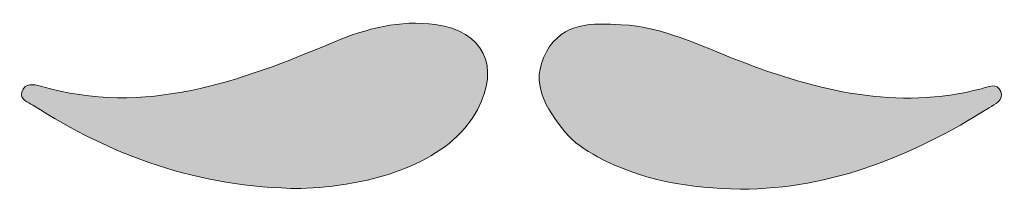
# Model space of a CAD drawing. Extents: x 44.5 to 83.3, y -67.1 to -60.4.
import ezdxf

# ---------------------------------------------------------------- set-up
doc = ezdxf.new("R2010")
doc.units = 0
doc.header["$MEASUREMENT"] = 0
doc.layers.add('Layer 1', color=7, linetype='Continuous', lineweight=0)

# ---------------------------------------------------------------- blocks, each defined once
blk = doc.blocks.new('Block_0')
at = {"layer": 'Layer 1'}
h = blk.add_hatch(color=7, dxfattribs=at)
h.dxf.hatch_style = 2
edge = h.paths.add_edge_path()
edge.add_spline(control_points=[(55.556, -67.064), (51.445, -67.018), (48.113, -65.762), (45.014, -63.793), (44.818, -63.668), (44.491, -63.572), (44.576, -63.276), (44.683, -62.905), (45.053, -62.966), (45.315, -63.043), (49.435, -64.238), (53.159, -62.86), (56.863, -61.309), (58.137, -60.775), (59.468, -60.432), (60.856, -60.62), (62.751, -60.877), (63.429, -62.273), (62.511, -63.968), (61.934, -65.034), (60.982, -65.693), (59.899, -66.17), (58.394, -66.833), (56.791, -67.007), (55.556, -67.064)], knot_values=[0, 0, 0, 0, 1, 1, 1, 2, 2, 2, 3, 3, 3, 4, 4, 4, 5, 5, 5, 6, 6, 6, 7, 7, 7, 8, 8, 8, 8], degree=3, periodic=0)
h = blk.add_hatch(color=7, dxfattribs=at)
h.dxf.hatch_style = 2
edge = h.paths.add_edge_path()
edge.add_spline(control_points=[(72.873, -67.093), (70.911, -67.049), (69.002, -66.769), (67.243, -65.812), (66.766, -65.553), (66.305, -65.27), (65.965, -64.843), (65.224, -63.913), (64.542, -62.939), (65.228, -61.695), (65.884, -60.505), (67.044, -60.569), (68.175, -60.626), (69.828, -60.711), (71.285, -61.454), (72.786, -62.034), (75.885, -63.23), (79.025, -64.006), (82.362, -63.142), (82.624, -63.075), (82.979, -62.884), (83.123, -63.254), (83.257, -63.599), (82.888, -63.749), (82.659, -63.893), (79.668, -65.772), (76.485, -67.073), (72.873, -67.093)], knot_values=[0, 0, 0, 0, 1, 1, 1, 2, 2, 2, 3, 3, 3, 4, 4, 4, 5, 5, 5, 6, 6, 6, 7, 7, 7, 8, 8, 8, 9, 9, 9, 9], degree=3, periodic=0)
for points, knots in [([(55.556, -67.064), (51.445, -67.018), (48.113, -65.762), (45.014, -63.793), (44.818, -63.668), (44.491, -63.572), (44.576, -63.276), (44.683, -62.905), (45.053, -62.966), (45.315, -63.043), (49.435, -64.238), (53.159, -62.86), (56.863, -61.309), (58.137, -60.775), (59.468, -60.432), (60.856, -60.62), (62.751, -60.877), (63.429, -62.273), (62.511, -63.968), (61.934, -65.034), (60.982, -65.693), (59.899, -66.17), (58.394, -66.833), (56.791, -67.007), (55.556, -67.064)], [0, 0, 0, 0, 1, 1, 1, 2, 2, 2, 3, 3, 3, 4, 4, 4, 5, 5, 5, 6, 6, 6, 7, 7, 7, 8, 8, 8, 8]), ([(72.873, -67.093), (70.911, -67.049), (69.002, -66.769), (67.243, -65.812), (66.766, -65.553), (66.305, -65.27), (65.965, -64.843), (65.224, -63.913), (64.542, -62.939), (65.228, -61.695), (65.884, -60.505), (67.044, -60.569), (68.175, -60.626), (69.828, -60.711), (71.285, -61.454), (72.786, -62.034), (75.885, -63.23), (79.025, -64.006), (82.362, -63.142), (82.624, -63.075), (82.979, -62.884), (83.123, -63.254), (83.257, -63.599), (82.888, -63.749), (82.659, -63.893), (79.668, -65.772), (76.485, -67.073), (72.873, -67.093)], [0, 0, 0, 0, 1, 1, 1, 2, 2, 2, 3, 3, 3, 4, 4, 4, 5, 5, 5, 6, 6, 6, 7, 7, 7, 8, 8, 8, 9, 9, 9, 9])]:
    blk.add_open_spline(points, degree=3, knots=knots, dxfattribs=at)

msp = doc.modelspace()

# ---------------------------------------------------------------- block references
at = {"layer": 'Layer 1'}
msp.add_blockref('Block_0', (0, 0), dxfattribs=at)

doc.saveas('drawing.dxf')
